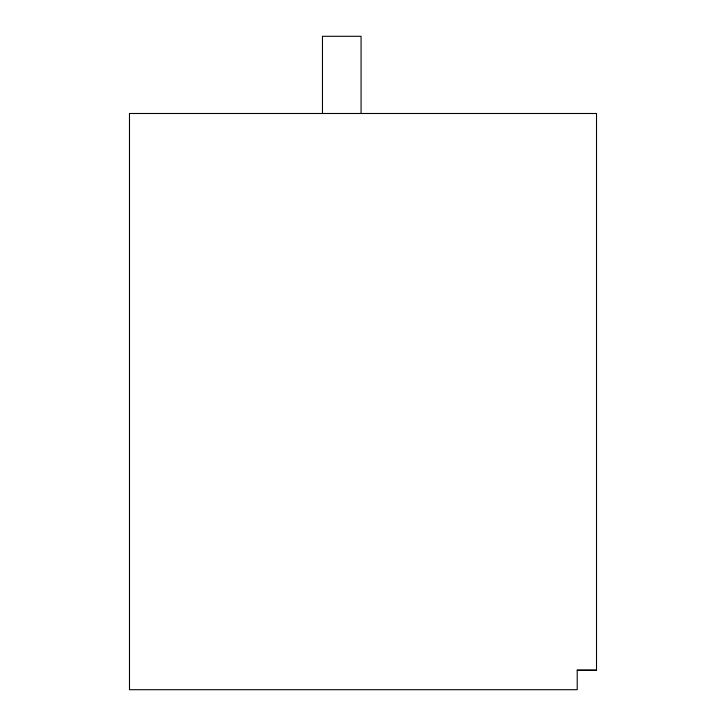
<?xml version="1.0" encoding="UTF-8"?>
<svg xmlns="http://www.w3.org/2000/svg" width="726" height="726" viewBox="0 0 726 726"><rect width="100%" height="100%" fill="white"/><g stroke="black" fill="none" stroke-linecap="round" stroke-linejoin="round"><path stroke-width="1.09" d="M596.518 670.016L577.215 670.016L577.215 689.7L129.482 689.7L129.482 113.492L596.518 113.492L596.518 670.397L577.215 670.397M361.067 113.492L361.067 36.3L322.471 36.3L322.471 113.492"/></g></svg>
